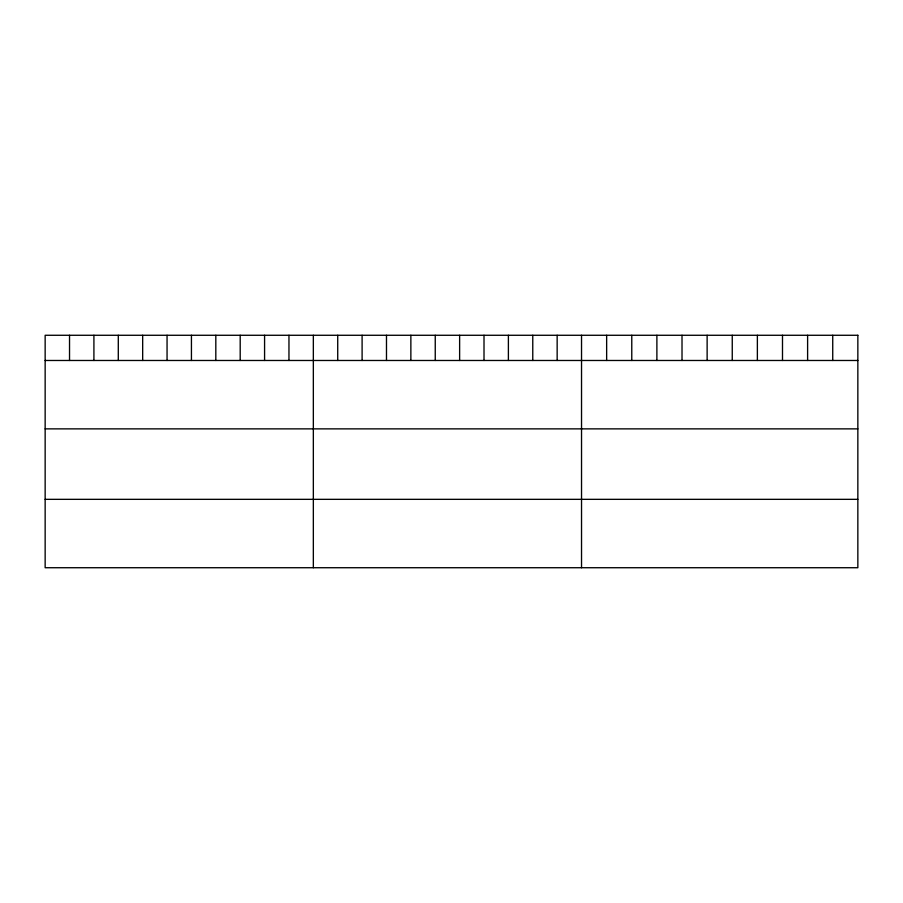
<?xml version="1.0" encoding="UTF-8"?>
<svg xmlns="http://www.w3.org/2000/svg" width="903" height="903" viewBox="0 0 903 903"><rect width="100%" height="100%" fill="white"/><g stroke="black" fill="none" stroke-linecap="round" stroke-linejoin="round"><path stroke-width="1.35" d="M45.15 360.478L857.85 360.478M45.15 428.869L857.85 428.869M45.15 499.336L857.85 499.336M832.735 335.273L832.735 360.478M807.609 335.273L807.609 360.478M782.495 335.273L782.495 360.478M757.369 335.273L757.369 360.478M732.254 335.273L732.254 360.478M707.128 335.273L707.128 360.478M682.013 335.273L682.013 360.478M656.887 335.273L656.887 360.478M631.773 335.273L631.773 360.478M606.647 335.273L606.647 360.478M581.532 335.273L581.532 567.727M557.151 335.273L557.151 360.478M532.77 335.273L532.77 360.478M508.389 335.273L508.389 360.478M484.008 335.273L484.008 360.478M459.627 335.273L459.627 360.478M435.246 335.273L435.246 360.478M410.865 335.273L410.865 360.478M386.484 335.273L386.484 360.478M362.103 335.273L362.103 360.478M337.722 335.273L337.722 360.478M313.341 335.273L313.341 567.727M288.96 335.273L288.96 360.478M264.579 335.273L264.579 360.478M240.198 335.273L240.198 360.478M215.817 335.273L215.817 360.478M191.436 335.273L191.436 360.478M167.055 335.273L167.055 360.478M142.674 335.273L142.674 360.478M118.293 335.273L118.293 360.478M93.912 335.273L93.912 360.478M69.531 335.273L69.531 360.478M857.85 335.273L45.15 335.273L45.15 567.727L857.85 567.727L857.85 335.273"/></g></svg>
